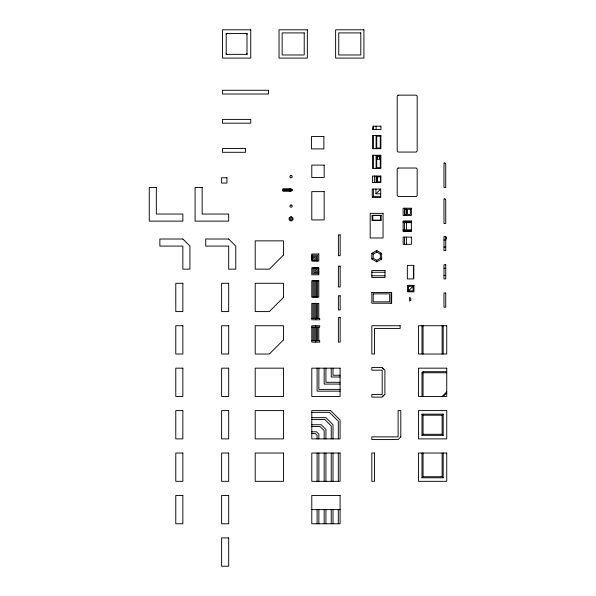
<?xml version="1.0" encoding="UTF-8"?>
<svg xmlns="http://www.w3.org/2000/svg" width="596" height="596" viewBox="0 0 596 596"><rect width="100%" height="100%" fill="white"/><g stroke="black" fill="none" stroke-linecap="round" stroke-linejoin="round"><path stroke-width="0.89" d="M391.08 303.237L391.08 292.487M226.212 34.255L226.92 33.547M246.297 54.348L247.005 53.633M372.269 197.477L372.269 189.044L380.702 189.044L380.702 197.477L372.269 197.477L373.364 196.382L380.702 196.382M375.927 189.044L375.927 193.819L380.702 189.044M408.446 290.893L413.065 286.274L408.446 286.274L408.446 290.893L413.065 290.893L413.065 286.274M382.2 396.452L383.213 395.446M421.99 396.452L421.99 372.768L423.056 371.703L446.739 371.703M442.135 396.452L446.739 391.848M443.193 396.452L446.739 392.906M421.99 435.348L423.056 434.283L442.135 434.283L443.193 435.348L443.193 414.145L421.99 414.145L421.99 435.348L443.193 435.348M421.99 414.145L423.056 415.203L442.135 415.203L443.193 414.145M443.193 453.035L443.193 477.783L421.99 477.783L423.056 476.725L423.056 453.035M292.107 190.608L291.057 191.219L282.929 191.219L282.929 188.783L291.057 188.783L292.107 189.394L292.107 190.608L282.929 190.608M371.837 253.36L376.739 250.529L381.641 253.36L381.641 259.022L376.739 261.845L371.837 259.022L371.837 253.36L373.163 254.127L373.163 258.254L376.739 260.318L380.315 258.254L380.315 254.127L376.739 252.063L373.163 254.127M371.837 259.022L373.163 258.254M380.315 254.127L381.641 253.36M372.113 220.274L381.127 220.274L381.127 215.357L372.113 215.357L372.113 220.274L381.127 220.274M372.113 215.357L381.127 215.357M226.212 33.547L247.005 33.547M226.212 54.348L247.005 54.348M376.553 177.519L377.484 177.519L377.484 181.124L376.553 181.124M282.929 189.394L292.107 189.394M375.927 193.819L380.702 193.819M403.142 221.824L411.374 221.824M403.142 222.673L411.374 222.673M403.142 229.9L411.374 229.9M403.142 230.749L411.374 230.749M445.748 237.29L446.315 237.29L446.315 238.989L445.748 238.989M445.748 238.139L446.315 238.139M443.983 240.009L444.646 240.009M445.309 240.009L445.748 240.009M443.983 247.079L444.646 247.079M445.309 247.079L445.748 247.079M311.79 255.177L317.623 255.177L317.623 261.011M311.79 256.34L316.461 256.34L316.461 261.011M311.79 257.509L315.291 257.509L315.291 261.011M311.79 258.679L314.129 258.679L314.129 261.011M311.79 259.841L312.96 259.841L312.96 261.011M443.983 268.297L444.646 268.297M445.309 268.297L445.748 268.297M318.793 268.967L317.623 268.967L317.623 267.798M318.793 270.13L316.461 270.13L316.461 267.798M318.793 271.299L315.291 271.299L315.291 267.798M371.837 272.26L384.994 272.26M318.793 272.469L314.129 272.469L314.129 267.798M318.793 273.631L312.96 273.631L312.96 267.798M443.983 275.374L444.646 275.374M445.309 275.374L445.748 275.374M371.837 275.799L384.994 275.799M311.79 318.368L319.717 318.368L319.717 319.784L311.79 319.784L311.79 303.379L318.793 303.379L318.793 318.368M311.79 327.137L319.717 327.137L319.717 325.729L311.79 325.729L311.79 342.134L319.717 342.134L319.717 340.718L311.79 340.718M421.99 372.768L446.739 372.768M340.085 375.234L333.008 375.234L333.008 368.164M340.085 377L331.242 377L331.242 368.164M340.085 382.304L325.938 382.304L325.938 368.164M340.085 384.077L324.172 384.077L324.172 368.164M340.085 389.382L318.867 389.382L318.867 368.164M340.085 391.147L317.094 391.147L317.094 368.164M311.79 412.365L329.476 412.365L338.312 421.208L338.312 438.887M311.79 417.669L325.938 417.669L333.008 424.747L333.008 438.887M311.79 419.442L324.76 419.442L331.242 425.924L331.242 438.887M311.79 424.747L321.222 424.747L325.938 429.463L325.938 438.887M311.79 426.512L320.045 426.512L324.172 430.64L324.172 438.887M311.79 431.817L316.506 431.817L318.867 434.171L318.867 438.887M311.79 433.583L315.329 433.583L317.094 435.356L317.094 438.887M423.056 476.725L442.135 476.725L443.193 477.783M311.79 509.617L340.085 509.617M380.315 258.254L381.641 259.022M246.297 33.547L247.005 34.255M226.212 53.633L226.92 54.348M382.2 368.164L383.213 369.17M443.193 325.729L443.193 354.017M442.135 325.729L442.135 354.017M442.135 415.203L442.135 434.283M442.135 453.035L442.135 476.725M423.056 325.729L423.056 354.017M423.056 371.703L423.056 396.452M423.056 415.203L423.056 434.283M421.99 325.729L421.99 354.017M421.99 453.035L421.99 477.783M413.408 267.053L413.408 277.229M406.427 208.227L406.427 215.454M406.427 222.673L406.427 229.9M406.427 237.119L406.427 244.345M405.69 214.657L405.69 215.454M404.483 208.227L404.483 215.454M404.483 222.673L404.483 229.9M404.483 237.119L404.483 244.345M380.449 215.722L380.449 219.909M377.573 176.848L377.573 181.787M376.739 250.529L376.739 252.063M376.739 260.318L376.739 261.845M376.106 126.181L376.106 129.578M376.106 135.516L376.106 148.665M376.106 155.243L376.106 168.392M376.106 176.036L376.106 182.607M374.37 176.036L374.37 182.607M373.55 126.181L373.55 129.578M373.55 135.516L373.55 148.665M373.55 155.243L373.55 168.392M373.364 189.044L373.364 196.382M372.791 215.722L372.791 219.909M338.312 453.035L338.312 481.33M338.312 509.617L338.312 523.765M333.008 453.035L333.008 481.33M333.008 509.617L333.008 523.765M331.242 453.035L331.242 481.33M331.242 509.617L331.242 523.765M325.938 453.035L325.938 481.33M325.938 509.617L325.938 523.765M324.172 453.035L324.172 481.33M324.172 509.617L324.172 523.765M318.867 453.035L318.867 481.33M318.867 509.617L318.867 523.765M318.793 327.137L318.793 340.718M317.623 280.746L317.623 297.151M317.623 303.379L317.623 318.368M317.623 327.137L317.623 340.718M317.094 453.035L317.094 481.33M317.094 509.617L317.094 523.765M316.461 280.746L316.461 297.151M316.461 303.379L316.461 318.368M316.461 327.137L316.461 340.718M315.753 318.368L315.753 319.784M315.753 325.729L315.753 327.137M315.753 340.718L315.753 342.134M315.291 280.746L315.291 297.151M315.291 303.379L315.291 318.368M315.291 327.137L315.291 340.718M314.129 280.746L314.129 297.151M314.129 303.379L314.129 318.368M314.129 327.137L314.129 340.718M312.96 280.746L312.96 297.151M312.96 303.379L312.96 318.368M312.96 327.137L312.96 340.718M289.999 188.783L289.999 191.219M247.005 33.339L247.005 54.556M226.212 33.339L226.212 54.556M371.837 292.487L371.837 303.237L391.647 303.237L391.647 292.487L371.837 292.487M373.223 293.873L373.223 301.859L389.695 301.859L389.695 293.873L373.223 293.873M398.165 95.151L397.204 96.12L397.204 151.101L398.165 152.062L416.224 152.062L417.185 151.101L417.185 96.12L416.224 95.151L398.165 95.151M283.502 254.999L269.355 269.146L255.207 269.146L255.207 240.851L283.502 240.851L283.502 254.999M398.165 168.027L397.204 168.988L397.204 195.518L398.165 196.479L416.224 196.479L417.185 195.518L417.185 168.988L416.224 168.027L398.165 168.027M283.502 297.434L269.355 311.581L255.207 311.581L255.207 283.286L283.502 283.286L283.502 297.434M283.502 339.869L269.355 354.017L255.207 354.017L255.207 325.729L283.502 325.729L283.502 339.869M384.889 394.44L382.2 397.122L371.837 397.122L371.837 394.44L382.2 394.44L382.2 370.176L371.837 370.176L371.837 367.494L382.2 367.494L384.889 370.176L384.889 394.44M400.803 436.875L398.113 439.565L371.837 439.565L371.837 436.875L398.113 436.875L398.113 410.599L400.803 410.599L400.803 436.875M410.756 300.414L409.623 301.114L409.623 297.434L410.756 298.134L410.756 300.414M291.057 175.485L289.999 176.096L289.999 177.31L291.057 177.921L292.107 177.31L292.107 176.096L291.057 175.485M291.057 204.912L289.999 205.516L289.999 206.738L291.057 207.341L292.107 206.738L292.107 205.516L291.057 204.912M291.057 216.668L289.157 217.763L289.157 219.954L291.057 221.049L292.949 219.954L292.949 217.763L291.057 216.668M291.057 217.644L289.999 218.248L289.999 219.47L291.057 220.073L292.107 219.47L292.107 218.248L291.057 217.644M250.752 29.8L222.464 29.8L222.464 58.088L250.752 58.088L250.752 29.8M307.335 29.8L279.047 29.8L279.047 58.088L307.335 58.088L307.335 29.8M363.918 29.8L335.63 29.8L335.63 58.088L363.918 58.088L363.918 29.8M304.221 32.914L282.154 32.914L282.154 54.981L304.221 54.981L304.221 32.914M360.803 32.914L338.737 32.914L338.737 54.981L360.803 54.981L360.803 32.914M268.438 90.272L222.464 90.272L222.464 94.019L268.438 94.019L268.438 90.272M250.752 119.416L222.464 119.416L222.464 123.163L250.752 123.163L250.752 119.416M380.881 126.181L372.91 126.181L372.455 129.578L380.881 129.578L380.881 126.181M380.881 135.516L372.455 135.516L372.455 148.665L380.881 148.665L380.881 135.516M380.278 136.186L376.717 136.186L376.717 148.002L380.278 148.002L380.278 136.186M323.889 136.529L311.507 136.529L311.507 148.903L323.889 148.903L323.889 136.529M245.448 148.553L222.464 148.553L222.464 152.3L245.448 152.3L245.448 148.553M380.881 155.243L372.455 155.243L372.455 168.392L380.881 168.392L380.881 155.243M380.278 155.914L376.717 155.914L376.717 167.729L380.278 167.729L380.278 155.914M379.615 156.674L377.38 156.674L377.38 159.274L379.615 159.274L379.615 156.674M444.869 162.984L443.983 162.984L443.983 187.531L445.748 187.531L445.748 163.87L444.869 162.984M324.172 165.099L311.79 165.099L311.79 177.481L324.172 177.481L324.172 165.099M380.881 176.036L372.455 176.036L372.455 182.607L380.881 182.607L380.881 176.036M380.531 176.848L376.463 176.848L376.463 181.787L380.531 181.787L380.531 176.848M226.92 177.764L221.615 177.764L221.615 183.069L226.92 183.069L226.92 177.764M156.331 187.524L149.261 187.524L149.261 221.116L182.853 221.116L182.853 214.046L156.331 214.046L156.331 187.524M202.163 187.524L195.093 187.524L195.093 221.116L228.685 221.116L228.685 214.046L202.163 214.046L202.163 187.524M324.172 191.629L311.79 191.629L311.79 219.917L324.172 219.917L324.172 191.629M444.869 198.915L443.983 198.915L443.983 223.455L445.748 223.455L445.748 199.794L444.869 198.915M411.374 208.227L403.142 208.227L403.142 215.454L411.374 215.454L411.374 208.227M406.196 209.263L404.706 209.263L404.706 214.418L406.196 214.418L406.196 209.263M410.346 209.263L407.455 209.263L407.455 214.418L410.346 214.418L410.346 209.263M383.057 213.361L370.183 213.361L370.183 237.975L383.057 237.975L383.057 213.361M411.374 220.974L403.142 220.974L403.142 231.591L411.374 231.591L411.374 220.974M340.16 234.899L338.394 234.899L338.394 255.699L340.16 255.699L340.16 234.899M445.748 236.47L443.983 236.47L443.983 250.618L445.748 250.618L445.748 236.47M411.374 237.119L403.142 237.119L403.142 244.345L411.374 244.345L411.374 237.119M182.853 239.011L159.87 239.011L159.87 246.088L182.853 246.088L182.853 269.146L189.93 269.146L189.93 246.088L182.853 239.011M228.685 239.011L205.702 239.011L205.702 246.088L228.685 246.088L228.685 269.146L235.763 269.146L235.763 246.088L228.685 239.011M318.793 254.008L311.79 254.008L311.79 261.011L318.793 261.011L318.793 254.008M445.748 264.766L443.983 264.766L443.983 278.906L445.748 278.906L445.748 264.766M413.818 265.376L407.344 265.376L407.344 278.906L413.818 278.906L413.818 265.376M340.16 266.166L338.394 266.166L338.394 286.967L340.16 286.967L340.16 266.166M318.793 267.798L311.79 267.798L311.79 274.801L318.793 274.801L318.793 267.798M384.994 270.495L371.837 270.495L371.837 277.565L384.994 277.565L384.994 270.495M318.793 280.746L311.79 280.746L311.79 297.151L318.793 297.151L318.793 280.746M182.853 283.286L175.783 283.286L175.783 311.581L182.853 311.581L182.853 283.286M228.685 283.286L221.615 283.286L221.615 311.581L228.685 311.581L228.685 283.286M413.997 285.342L407.515 285.342L407.515 291.824L413.997 291.824L413.997 285.342M445.748 293.053L443.983 293.053L443.983 307.201L445.748 307.201L445.748 293.053M340.16 295.802L338.394 295.802L338.394 309.95L340.16 309.95L340.16 295.802M340.16 317.586L338.394 317.586L338.394 342.134L340.16 342.134L340.16 317.586M182.853 325.729L175.783 325.729L175.783 354.017L182.853 354.017L182.853 325.729M228.685 325.729L221.615 325.729L221.615 354.017L228.685 354.017L228.685 325.729M400.132 325.729L371.837 325.729L371.837 354.017L374.526 354.017L374.526 328.411L400.132 328.411L400.132 325.729M446.739 325.729L418.452 325.729L418.452 354.017L446.739 354.017L446.739 325.729M182.853 368.164L175.783 368.164L175.783 396.452L182.853 396.452L182.853 368.164M228.685 368.164L221.615 368.164L221.615 396.452L228.685 396.452L228.685 368.164M283.502 368.164L255.207 368.164L255.207 396.452L283.502 396.452L283.502 368.164M340.085 368.164L311.79 368.164L311.79 396.452L340.085 396.452L340.085 368.164M446.739 368.164L418.452 368.164L418.452 396.452L446.739 396.452L446.739 368.164M182.853 410.599L175.783 410.599L175.783 438.887L182.853 438.887L182.853 410.599M228.685 410.599L221.615 410.599L221.615 438.887L228.685 438.887L228.685 410.599M283.502 410.599L255.207 410.599L255.207 438.887L283.502 438.887L283.502 410.599M330.653 410.599L311.79 410.599L311.79 438.887L340.085 438.887L340.085 420.031L330.653 410.599M446.739 410.599L418.452 410.599L418.452 438.887L446.739 438.887L446.739 410.599M182.853 453.035L175.783 453.035L175.783 481.33L182.853 481.33L182.853 453.035M228.685 453.035L221.615 453.035L221.615 481.33L228.685 481.33L228.685 453.035M283.502 453.035L255.207 453.035L255.207 481.33L283.502 481.33L283.502 453.035M340.085 453.035L311.79 453.035L311.79 481.33L340.085 481.33L340.085 453.035M374.526 453.035L371.837 453.035L371.837 481.33L374.526 481.33L374.526 453.035M446.739 453.035L418.452 453.035L418.452 481.33L446.739 481.33L446.739 453.035M182.853 495.47L175.783 495.47L175.783 523.765L182.853 523.765L182.853 495.47M228.685 495.47L221.615 495.47L221.615 523.765L228.685 523.765L228.685 495.47M340.085 495.47L311.79 495.47L311.79 523.765L340.085 523.765L340.085 495.47M228.685 537.912L221.615 537.912L221.615 566.2L228.685 566.2L228.685 537.912"/></g></svg>
